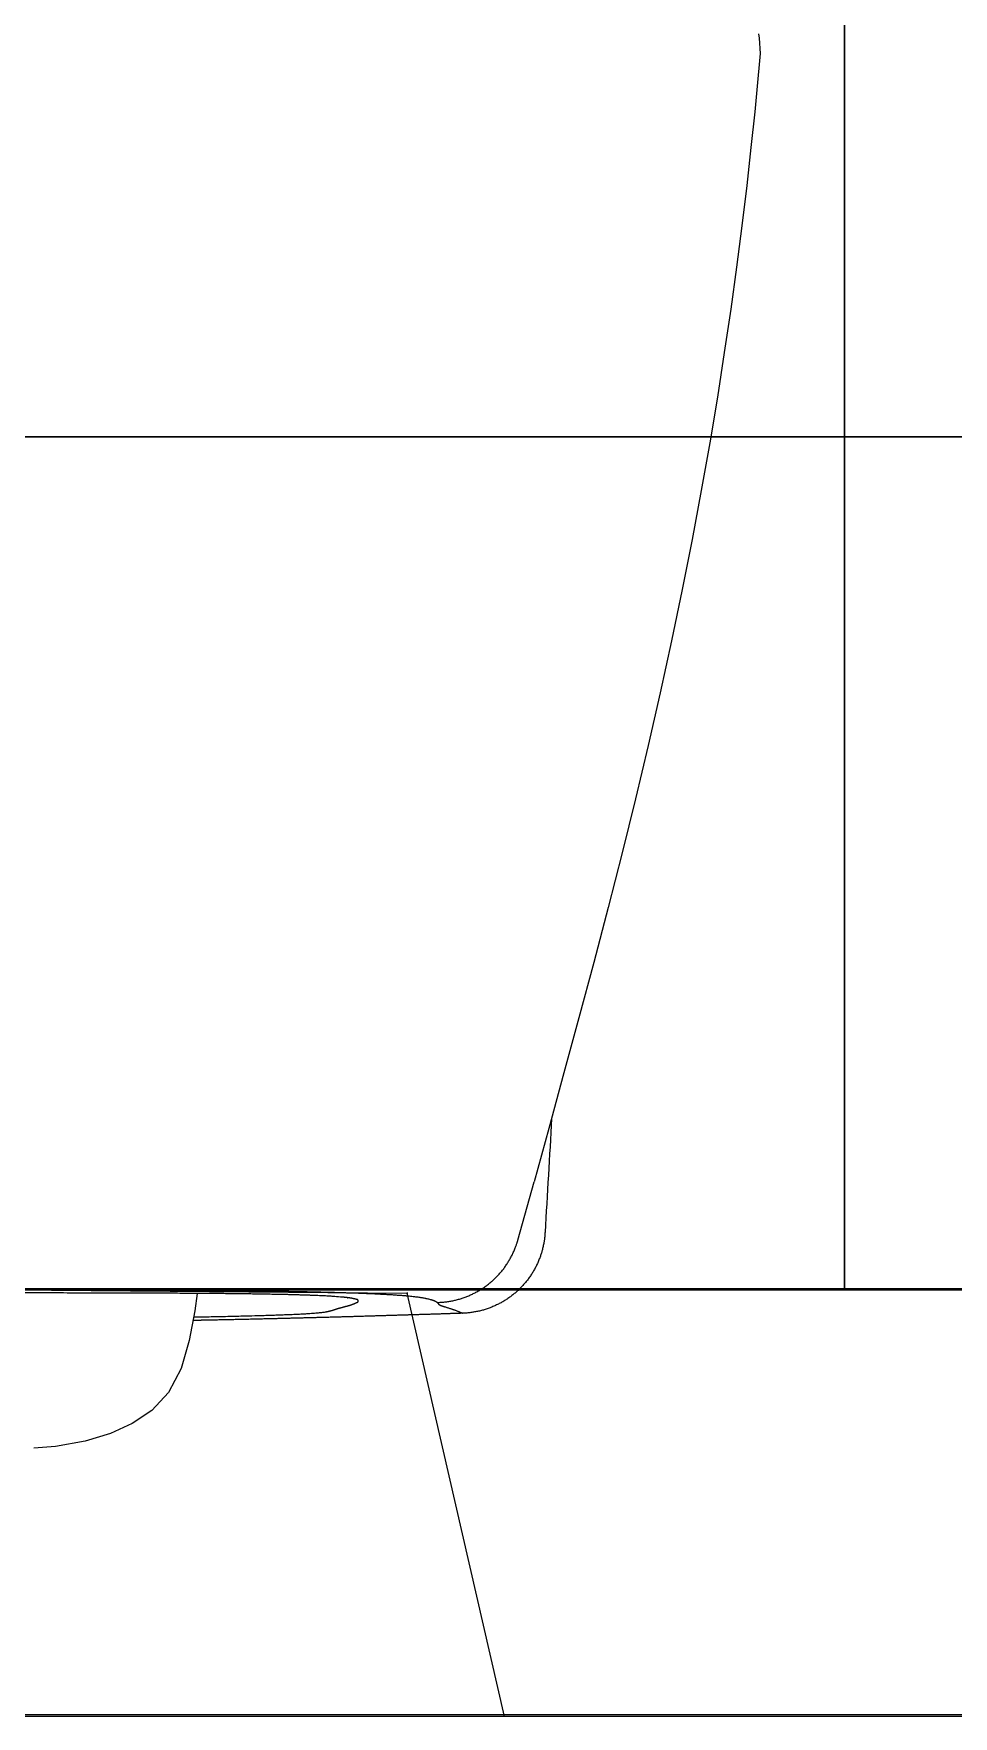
# Model space of a CAD drawing. Header units: millimetres. Extents: x -159872 to 386485, y -250577 to 158966.
# Drawn here: x -44053.9 to -43838.5, y -44985.1 to -44590.6 of the extents above; entities that cross this region are included whole.
import ezdxf

# ---------------------------------------------------------------- set-up
doc = ezdxf.new("R2010")
doc.units = ezdxf.units.MM
doc.layers.add('None', color=7, linetype='Continuous', lineweight=5)

# ---------------------------------------------------------------- blocks, each defined once
blk = doc.blocks.new('Group-152')
at = {"layer": 'None', "color": 7, "linetype": 'Continuous', "lineweight": 5, "transparency": 33554687, "flags": 128}
for points in [[(-104737.51, -8027.58), (-104537.51, -8027.58), (-104537.51, -8227.58), (-104737.51, -8227.58)], [(-104537.51, -8027.58), (-104337.51, -8027.58), (-104337.51, -8227.58), (-104537.51, -8227.58)], [(-104537.51, -8027.58), (-104337.51, -8027.58), (-104337.51, -8227.58), (-104537.51, -8227.58)], [(-104737.51, -8227.58), (-104537.51, -8227.58), (-104537.51, -8427.58), (-104737.51, -8427.58)], [(-104537.51, -8227.58), (-104337.51, -8227.58), (-104337.51, -8427.58), (-104537.51, -8427.58)], [(-104537.51, -8227.58), (-104337.51, -8227.58), (-104337.51, -8427.58), (-104537.51, -8427.58)]]:
    blk.add_lwpolyline(points, close=True, dxfattribs=at)
blk = doc.blocks.new('Group-154')
at = {"layer": 'None', "color": 7, "transparency": 33554687}
blk.add_blockref('Group-152', (0, 0), dxfattribs=at)
blk = doc.blocks.new('Group-156')
at = {"layer": 'None', "color": 7, "lineweight": 13, "transparency": 33554687}
for p, q in [((-104614.03, -8415.96), (-104610.23, -8402.3)), ((-104715.38, -8428.33), (-104717.78, -8428.33))]:
    blk.add_line(p, q, dxfattribs=at)
at = {"layer": 'None', "color": 7, "lineweight": 13, "transparency": 33554687, "flags": 128}
for points in [[(-104557.63, -8133.09), (-104557.48, -8134.15), (-104557.29, -8137.7), (-104557.39, -8139.47)], [(-104557.39, -8139.47), (-104557.87, -8144.56), (-104558.54, -8151.44), (-104559.41, -8159.78), (-104560.41, -8168.72), (-104561.54, -8178.12), (-104562.79, -8187.82), (-104564.15, -8197.71), (-104565.65, -8207.85), (-104567.28, -8218.28), (-104569.07, -8229.04), (-104571.04, -8240.16), (-104573.19, -8251.64), (-104575.52, -8263.42), (-104578.01, -8275.43), (-104580.67, -8287.61), (-104583.49, -8299.96), (-104586.47, -8312.46), (-104589.59, -8325.11), (-104592.86, -8337.92), (-104596.24, -8350.85), (-104599.72, -8363.85), (-104603.22, -8376.72), (-104606.8, -8389.8), (-104610.23, -8402.3)], [(-104689.14, -8428.43), (-104689.7, -8432.49), (-104691.02, -8439.49), (-104692.94, -8446.03), (-104695.85, -8451.63), (-104699.8, -8455.84), (-104704.37, -8458.93), (-104709.45, -8461.27), (-104715.36, -8463.05), (-104722.33, -8464.28), (-104727.46, -8464.74)]]:
    blk.add_lwpolyline(points, dxfattribs=at)
for points in [[(-104606.1, -8387.28), (-104606.11, -8387.38, -0.000779), (-104607.65, -8414.06), (-104607.67, -8414.28)], [(-104607.67, -8414.28, -0.000738), (-104607.67, -8414.34), (-104607.68, -8414.53, -0.010189), (-104607.72, -8414.96), (-104607.74, -8415.18, -0.011583), (-104607.85, -8416.04), (-104607.85, -8416.07, -0.011557), (-104608.01, -8416.98, -0.011568), (-104608.21, -8417.89), (-104608.23, -8417.94, -0.011625), (-104608.44, -8418.73, -0.008887), (-104608.69, -8419.51), (-104608.69, -8419.52, -0.011922), (-104608.97, -8420.3), (-104609, -8420.35, -0.011886), (-104609.36, -8421.23, -0.011875), (-104609.77, -8422.09), (-104609.77, -8422.09, -0.011887), (-104610.22, -8422.93), (-104610.22, -8422.93, -0.011902), (-104610.7, -8423.74), (-104610.7, -8423.74, -0.011737), (-104611.22, -8424.53, -0.0117), (-104611.78, -8425.28, -0.011692), (-104612.37, -8426.01, -0.011707), (-104612.99, -8426.71, -0.011765), (-104613.64, -8427.38, -0.011755), (-104614.33, -8428.02, -0.011702), (-104615.04, -8428.63, -0.01168), (-104615.78, -8429.2, -0.011683), (-104616.55, -8429.74, -0.011721), (-104617.34, -8430.24), (-104617.34, -8430.24, -0.011854), (-104618.16, -8430.71), (-104618.16, -8430.71, -0.011863), (-104619.01, -8431.14), (-104619.01, -8431.14, -0.011846), (-104619.88, -8431.52, -0.011852), (-104620.76, -8431.87), (-104620.76, -8431.87, -0.011886), (-104621.66, -8432.18), (-104621.66, -8432.18, -0.011819), (-104622.56, -8432.44), (-104622.56, -8432.44, -0.011607), (-104623.47, -8432.65, -0.01156), (-104624.38, -8432.82, -0.011552), (-104625.3, -8432.95), (-104625.36, -8432.96, -0.011586), (-104626.16, -8433.04), (-104626.22, -8433.04, -0.008736), (-104626.92, -8433.08, -0.000733), (-104626.97, -8433.08)], [(-104632.91, -8430.53, 0.00074), (-104632.85, -8430.53), (-104632.67, -8430.52, 0.010206), (-104632.23, -8430.51), (-104632.01, -8430.49, 0.011594), (-104631.15, -8430.42), (-104631.12, -8430.42, 0.01156), (-104630.2, -8430.29, 0.011565), (-104629.28, -8430.13, 0.011611), (-104628.37, -8429.92, 0.011685), (-104627.48, -8429.67, 0.01165), (-104626.6, -8429.38, 0.011615), (-104625.73, -8429.05, 0.011603), (-104624.88, -8428.68, 0.011612), (-104624.04, -8428.27, 0.011652), (-104623.23, -8427.82, 0.011645), (-104622.44, -8427.34, 0.011592), (-104621.67, -8426.81, 0.011571), (-104620.92, -8426.26, 0.011576), (-104620.21, -8425.67, 0.01161), (-104619.52, -8425.04, 0.011661), (-104618.86, -8424.39, 0.01163), (-104618.23, -8423.7, 0.011605), (-104617.63, -8422.99, 0.011603), (-104617.07, -8422.25, 0.011623), (-104616.55, -8421.48, 0.011674), (-104616.06, -8420.69, 0.011661), (-104615.6, -8419.88, 0.011588), (-104615.19, -8419.05, 0.01156), (-104614.81, -8418.2, 0.01157), (-104614.47, -8417.33), (-104614.43, -8417.22, 0.011623), (-104614.21, -8416.56), (-104614.18, -8416.45, 0.005844), (-104614.05, -8416.01, 0.000734), (-104614.03, -8415.95)], [(-104737.51, -8427.57), (-104736.35, -8427.57, -0.000315), (-104722.74, -8427.58), (-104721.18, -8427.58, -0.000354), (-104710.69, -8427.6), (-104709.42, -8427.6, -0.000384), (-104701.48, -8427.63), (-104701, -8427.63, -0.000325), (-104694.01, -8427.66, -0.000537), (-104687.03, -8427.71), (-104686.67, -8427.71, -0.000677), (-104679.53, -8427.78), (-104678.55, -8427.79, -0.000835), (-104673.37, -8427.85), (-104673.26, -8427.85, -0.000499), (-104668.31, -8427.92), (-104668.27, -8427.92, -0.001311), (-104663.42, -8428.01), (-104662.61, -8428.03, -0.000835), (-104659.39, -8428.1, -0.00103), (-104656.16, -8428.19), (-104656.14, -8428.19), (-104656.09, -8428.19)], [(-104717.78, -8428.33), (-104718.68, -8428.33, 0.000173), (-104725.86, -8428.32), (-104726.8, -8428.32, 0.000068), (-104732.11, -8428.32), (-104732.2, -8428.32, 0.00004), (-104737.34, -8428.32), (-104737.51, -8428.32)], [(-104702.12, -8428.36, 0.000145), (-104705.22, -8428.35), (-104705.8, -8428.35, 0.000211), (-104710.06, -8428.34), (-104710.7, -8428.34, 0.000143), (-104715.3, -8428.33), (-104715.38, -8428.33)], [(-104696.88, -8428.38), (-104696.92, -8428.38, 0.000297), (-104702.09, -8428.36), (-104702.12, -8428.36)], [(-104692.67, -8428.41), (-104692.69, -8428.41, 0.000296), (-104696.87, -8428.38), (-104696.88, -8428.38)], [(-104687.33, -8428.44), (-104687.53, -8428.44, 0.000292), (-104690.17, -8428.42), (-104690.33, -8428.42, 0.000198), (-104692.63, -8428.41), (-104692.67, -8428.41)], [(-104683.31, -8428.48), (-104683.53, -8428.48, 0.000297), (-104685.53, -8428.46), (-104685.75, -8428.46, 0.000171), (-104687.32, -8428.44), (-104687.33, -8428.44)], [(-104679.51, -8428.52), (-104679.74, -8428.52, 0.000359), (-104681.62, -8428.5), (-104681.83, -8428.49, 0.000202), (-104683.28, -8428.48), (-104683.31, -8428.48)], [(-104675.76, -8428.57, 0.000172), (-104676.6, -8428.56), (-104677.11, -8428.55, 0.000519), (-104678.97, -8428.53), (-104679.49, -8428.52), (-104679.51, -8428.52)], [(-104671.65, -8428.64), (-104671.66, -8428.64, 0.00048), (-104673.3, -8428.61), (-104673.51, -8428.61, 0.000423), (-104674.74, -8428.59), (-104674.96, -8428.58, 0.000173), (-104675.74, -8428.57), (-104675.76, -8428.57)], [(-104667.24, -8428.74, 0.000409), (-104668.19, -8428.71), (-104668.29, -8428.71, 0.00054), (-104669.44, -8428.69), (-104669.57, -8428.68, 0.000384), (-104670.61, -8428.66), (-104670.63, -8428.66, 0.000334), (-104671.63, -8428.64), (-104671.65, -8428.64)], [(-104654.88, -8429.33), (-104655.16, -8429.31, 0.004972), (-104656.92, -8429.17), (-104657.31, -8429.14, 0.002547), (-104658.28, -8429.08), (-104658.42, -8429.07, 0.001304), (-104659.12, -8429.03, 0.001177), (-104659.82, -8429, 0.001049), (-104660.52, -8428.96, 0.000921), (-104661.22, -8428.93, 0.000793), (-104661.92, -8428.91, 0.000686), (-104662.62, -8428.88), (-104662.79, -8428.87, 0.000912), (-104663.79, -8428.84), (-104663.79, -8428.84, 0.000309), (-104664.79, -8428.81, 0.000282), (-104665.79, -8428.78), (-104665.95, -8428.78, -0.000134), (-104667.2, -8428.74), (-104667.24, -8428.74)], [(-104656.09, -8428.19), (-104656.09, -8428.19, -0.000355), (-104655.1, -8428.22), (-104655.06, -8428.22, -0.000399), (-104654.15, -8428.25), (-104654.1, -8428.25, -0.000348), (-104653.29, -8428.27), (-104653.27, -8428.28)], [(-104653.27, -8428.28), (-104653.25, -8428.28, -0.000899), (-104651.38, -8428.34), (-104651.38, -8428.34, -0.001092), (-104649.52, -8428.41), (-104649.27, -8428.42, -0.001296), (-104647.9, -8428.48), (-104647.88, -8428.48, -0.000718), (-104646.54, -8428.55), (-104646.53, -8428.55, -0.00172), (-104645.2, -8428.62), (-104644.97, -8428.63, -0.001019), (-104644.11, -8428.68, -0.001159), (-104643.25, -8428.73), (-104643.19, -8428.74, -0.001639), (-104642.27, -8428.8, -0.001523), (-104641.36, -8428.87), (-104641.29, -8428.87, -0.002837), (-104640.34, -8428.95), (-104640.21, -8428.96, -0.002076), (-104639.53, -8429.03), (-104639.51, -8429.03, -0.002483), (-104638.87, -8429.09), (-104638.83, -8429.1, -0.002516), (-104638.27, -8429.16), (-104638.25, -8429.16, -0.002638), (-104637.74, -8429.23), (-104637.72, -8429.23, -0.003101), (-104637.26, -8429.29), (-104637.22, -8429.3, -0.002874), (-104636.83, -8429.35), (-104636.82, -8429.36, -0.002946), (-104636.46, -8429.41, -0.003293), (-104636.11, -8429.47), (-104636.06, -8429.48, -0.006168), (-104635.61, -8429.57), (-104635.55, -8429.58, -0.006687), (-104635.13, -8429.67), (-104635.09, -8429.68, -0.006653), (-104634.75, -8429.76), (-104634.7, -8429.78, -0.006258), (-104634.45, -8429.85), (-104634.4, -8429.86, -0.0053), (-104634.24, -8429.91, -0.003423), (-104634.08, -8429.96), (-104634.07, -8429.96, -0.007528), (-104633.91, -8430.02), (-104633.88, -8430.03, -0.00828), (-104633.71, -8430.09, -0.008063), (-104633.54, -8430.16), (-104633.53, -8430.16, -0.015633), (-104633.35, -8430.25), (-104633.31, -8430.27, -0.016046), (-104633.17, -8430.35), (-104633.14, -8430.37, -0.008508), (-104633.07, -8430.41), (-104633.07, -8430.41, -0.010757), (-104633.01, -8430.45), (-104633.01, -8430.45, -0.018139), (-104632.96, -8430.49), (-104632.95, -8430.49, -0.020111), (-104632.91, -8430.53), (-104632.91, -8430.53)], [(-104658.91, -8432.79), (-104658.98, -8432.8, -0.00691), (-104659.38, -8432.86, -0.003271), (-104659.78, -8432.92), (-104659.82, -8432.92, -0.005567), (-104660.29, -8432.98), (-104660.37, -8432.99, -0.002618), (-104660.77, -8433.03, -0.002345), (-104661.17, -8433.07), (-104661.32, -8433.08, -0.00396), (-104662, -8433.14), (-104662.03, -8433.14, -0.001579), (-104662.77, -8433.19), (-104662.85, -8433.2, -0.002781), (-104663.75, -8433.26), (-104663.8, -8433.26, -0.00109), (-104664.81, -8433.31), (-104664.88, -8433.32, -0.001808), (-104666.04, -8433.37), (-104666.48, -8433.39, -0.001598), (-104668.16, -8433.47), (-104668.33, -8433.47, -0.000706), (-104669.68, -8433.52, -0.000705), (-104671.03, -8433.57), (-104671.08, -8433.57, -0.000562), (-104672.54, -8433.62), (-104672.64, -8433.62, -0.000605), (-104674.29, -8433.67), (-104674.9, -8433.69, -0.000909), (-104677.77, -8433.77), (-104678.39, -8433.78, -0.000728), (-104682.5, -8433.88), (-104683.15, -8433.89, -0.000617), (-104686.83, -8433.97), (-104687.37, -8433.98, -0.000289), (-104689.97, -8434.03), (-104689.99, -8434.03)], [(-104658.35, -8432.68, -0.001806), (-104658.45, -8432.7), (-104658.45, -8432.7, -0.002134), (-104658.56, -8432.72), (-104658.57, -8432.72, -0.002039), (-104658.68, -8432.74), (-104658.68, -8432.74, -0.001943), (-104658.8, -8432.76), (-104658.8, -8432.76, -0.001791), (-104658.91, -8432.79), (-104658.91, -8432.79)], [(-104631.02, -8431.59), (-104631, -8431.6, -0.000248), (-104630.63, -8431.72), (-104630.62, -8431.72, -0.000571), (-104630.28, -8431.83, -0.000899), (-104629.94, -8431.94), (-104629.92, -8431.95, -0.001237), (-104629.61, -8432.05), (-104629.56, -8432.07, -0.001318), (-104629.34, -8432.14), (-104629.34, -8432.14, -0.000757), (-104629.13, -8432.21, -0.001919), (-104628.92, -8432.28), (-104628.88, -8432.3, -0.002423), (-104628.6, -8432.39, -0.002919), (-104628.32, -8432.5), (-104628.29, -8432.51, -0.003422), (-104628.08, -8432.59), (-104628.04, -8432.61, -0.002079), (-104627.91, -8432.66), (-104627.9, -8432.66, -0.001791), (-104627.79, -8432.7, -0.002053), (-104627.69, -8432.75, -0.00232), (-104627.58, -8432.79, -0.002587), (-104627.48, -8432.84, -0.002855), (-104627.38, -8432.88, -0.003124), (-104627.27, -8432.93, -0.003348), (-104627.17, -8432.98), (-104627.15, -8432.99, -0.007093), (-104627, -8433.06), (-104626.98, -8433.07), (-104626.97, -8433.08)]]:
    blk.add_lwpolyline(points, format="xyb", dxfattribs=at)
at = {"layer": 'None', "color": 7, "linetype": 'Continuous', "lineweight": 5, "transparency": 33554687, "flags": 128}
blk.add_lwpolyline([(-104640.03, -8428.39), (-104639.77, -8428.4), (-104640.03, -8428.4), (-104617.26, -8527.58), (-104847.71, -8527.58), (-104824.94, -8428.4), (-104825.2, -8428.4), (-104824.94, -8428.39), (-104824.94, -8428.4), (-104732.49, -8427.58), (-104640.03, -8428.4)], close=True, dxfattribs=at)
at = {"layer": 'None', "color": 7, "lineweight": 13, "transparency": 33554687}
for points, weights, knots in [([(-104654.28, -8431.47), (-104654.26, -8431.46), (-104654.23, -8431.46), (-104654.09, -8431.41), (-104653.96, -8431.37), (-104653.93, -8431.36), (-104653.91, -8431.35), (-104653.82, -8431.32), (-104653.73, -8431.29), (-104653.63, -8431.26), (-104653.54, -8431.23), (-104653.52, -8431.22), (-104653.5, -8431.22), (-104653.41, -8431.19), (-104653.32, -8431.16), (-104653.29, -8431.15), (-104653.27, -8431.14), (-104653.23, -8431.13), (-104653.18, -8431.11), (-104653.14, -8431.1), (-104653.09, -8431.08), (-104653.05, -8431.07), (-104653, -8431.05), (-104653, -8431.05), (-104653, -8431.05), (-104652.96, -8431.04), (-104652.91, -8431.02), (-104652.91, -8431.02), (-104652.91, -8431.02), (-104652.87, -8431.01), (-104652.82, -8430.99), (-104652.82, -8430.99), (-104652.82, -8430.99), (-104652.78, -8430.98), (-104652.73, -8430.96), (-104652.73, -8430.96), (-104652.73, -8430.96), (-104652.69, -8430.94), (-104652.64, -8430.93), (-104652.6, -8430.91), (-104652.56, -8430.89), (-104652.55, -8430.89), (-104652.55, -8430.89), (-104652.5, -8430.87), (-104652.46, -8430.85), (-104652.45, -8430.85), (-104652.45, -8430.85), (-104652.41, -8430.83), (-104652.38, -8430.82), (-104652.34, -8430.81), (-104652.31, -8430.79), (-104652.28, -8430.78), (-104652.24, -8430.76), (-104652.24, -8430.76), (-104652.24, -8430.76), (-104652.21, -8430.75), (-104652.18, -8430.73), (-104652.18, -8430.73), (-104652.18, -8430.73), (-104652.14, -8430.72), (-104652.11, -8430.7), (-104652.08, -8430.69), (-104652.04, -8430.67), (-104652.01, -8430.66), (-104651.97, -8430.64), (-104651.94, -8430.62), (-104651.9, -8430.61), (-104651.89, -8430.6), (-104651.88, -8430.6), (-104651.84, -8430.58), (-104651.8, -8430.57), (-104651.77, -8430.55), (-104651.75, -8430.54), (-104651.73, -8430.53), (-104651.71, -8430.53), (-104651.71, -8430.53), (-104651.71, -8430.52), (-104651.7, -8430.52), (-104651.69, -8430.51), (-104651.68, -8430.51), (-104651.66, -8430.5), (-104651.65, -8430.5), (-104651.64, -8430.49), (-104651.64, -8430.49), (-104651.64, -8430.49), (-104651.63, -8430.49), (-104651.62, -8430.48), (-104651.62, -8430.48), (-104651.62, -8430.48), (-104651.61, -8430.48), (-104651.6, -8430.47), (-104651.6, -8430.47), (-104651.6, -8430.47), (-104651.59, -8430.46), (-104651.58, -8430.46), (-104651.58, -8430.46), (-104651.58, -8430.46), (-104651.57, -8430.45), (-104651.56, -8430.44), (-104651.56, -8430.44), (-104651.56, -8430.44), (-104651.55, -8430.44), (-104651.54, -8430.43), (-104651.54, -8430.43), (-104651.54, -8430.43), (-104651.53, -8430.42), (-104651.53, -8430.42), (-104651.53, -8430.42), (-104651.53, -8430.42), (-104651.52, -8430.41), (-104651.51, -8430.4), (-104651.51, -8430.4), (-104651.51, -8430.4), (-104651.5, -8430.39), (-104651.49, -8430.39), (-104651.49, -8430.38), (-104651.48, -8430.37), (-104651.47, -8430.36), (-104651.47, -8430.35), (-104651.46, -8430.34), (-104651.46, -8430.33), (-104651.45, -8430.32), (-104651.45, -8430.31), (-104651.44, -8430.31), (-104651.44, -8430.31), (-104651.44, -8430.3), (-104651.43, -8430.29), (-104651.43, -8430.28), (-104651.43, -8430.28), (-104651.43, -8430.27), (-104651.43, -8430.26), (-104651.42, -8430.25), (-104651.42, -8430.23), (-104651.42, -8430.23), (-104651.42, -8430.23), (-104651.42, -8430.22), (-104651.42, -8430.21), (-104651.42, -8430.21), (-104651.42, -8430.21), (-104651.42, -8430.19), (-104651.42, -8430.18), (-104651.42, -8430.17), (-104651.42, -8430.16), (-104651.42, -8430.14), (-104651.42, -8430.13), (-104651.42, -8430.13), (-104651.42, -8430.13), (-104651.43, -8430.12), (-104651.43, -8430.1), (-104651.43, -8430.1), (-104651.43, -8430.1), (-104651.43, -8430.09), (-104651.44, -8430.08), (-104651.44, -8430.07), (-104651.45, -8430.06), (-104651.45, -8430.06), (-104651.45, -8430.06), (-104651.45, -8430.04), (-104651.46, -8430.03), (-104651.46, -8430.03), (-104651.46, -8430.03), (-104651.47, -8430.02), (-104651.47, -8430.01), (-104651.48, -8430), (-104651.49, -8429.99), (-104651.5, -8429.98), (-104651.5, -8429.97), (-104651.51, -8429.96), (-104651.52, -8429.96), (-104651.52, -8429.96), (-104651.52, -8429.96), (-104651.53, -8429.95), (-104651.54, -8429.94), (-104651.54, -8429.94), (-104651.54, -8429.94), (-104651.55, -8429.93), (-104651.56, -8429.93), (-104651.56, -8429.93), (-104651.56, -8429.93), (-104651.58, -8429.92), (-104651.59, -8429.91), (-104651.59, -8429.91), (-104651.59, -8429.91), (-104651.6, -8429.91), (-104651.61, -8429.9), (-104651.61, -8429.9), (-104651.61, -8429.9), (-104651.62, -8429.9), (-104651.63, -8429.89), (-104651.63, -8429.89), (-104651.63, -8429.89), (-104651.65, -8429.88), (-104651.66, -8429.88), (-104651.66, -8429.88), (-104651.66, -8429.88), (-104651.67, -8429.87), (-104651.69, -8429.87), (-104651.69, -8429.87), (-104651.69, -8429.87), (-104651.7, -8429.87), (-104651.71, -8429.86), (-104651.71, -8429.86), (-104651.71, -8429.86), (-104651.73, -8429.86), (-104651.74, -8429.85), (-104651.74, -8429.85), (-104651.74, -8429.85), (-104651.75, -8429.85), (-104651.77, -8429.85), (-104651.77, -8429.85), (-104651.77, -8429.85), (-104651.78, -8429.84), (-104651.8, -8429.84), (-104651.81, -8429.83), (-104651.82, -8429.83), (-104651.84, -8429.83), (-104651.85, -8429.82), (-104651.85, -8429.82), (-104651.86, -8429.82), (-104651.88, -8429.82), (-104651.9, -8429.81), (-104651.91, -8429.81), (-104651.92, -8429.81), (-104651.96, -8429.8), (-104652, -8429.79), (-104652.01, -8429.79), (-104652.01, -8429.79), (-104652.07, -8429.77), (-104652.13, -8429.76), (-104652.13, -8429.76), (-104652.13, -8429.76), (-104652.18, -8429.75), (-104652.24, -8429.73), (-104652.29, -8429.72), (-104652.34, -8429.71), (-104652.4, -8429.7), (-104652.45, -8429.68), (-104652.45, -8429.68), (-104652.45, -8429.68), (-104652.5, -8429.67), (-104652.55, -8429.66), (-104652.55, -8429.66), (-104652.55, -8429.66), (-104652.61, -8429.65), (-104652.66, -8429.64), (-104652.66, -8429.64), (-104652.66, -8429.64), (-104652.71, -8429.63), (-104652.76, -8429.61), (-104652.81, -8429.6), (-104652.86, -8429.59), (-104652.87, -8429.59), (-104652.88, -8429.59), (-104652.95, -8429.57), (-104653.02, -8429.56), (-104653.09, -8429.55), (-104653.16, -8429.54), (-104653.16, -8429.54), (-104653.16, -8429.54), (-104653.23, -8429.52), (-104653.3, -8429.51), (-104653.31, -8429.51), (-104653.33, -8429.51), (-104653.42, -8429.49), (-104653.52, -8429.48), (-104653.52, -8429.48), (-104653.52, -8429.48), (-104653.61, -8429.47), (-104653.71, -8429.45), (-104653.71, -8429.45), (-104653.71, -8429.45), (-104653.81, -8429.44), (-104653.91, -8429.43), (-104653.91, -8429.43), (-104653.91, -8429.43), (-104654, -8429.42), (-104654.1, -8429.41), (-104654.1, -8429.41), (-104654.1, -8429.41), (-104654.2, -8429.4), (-104654.3, -8429.39), (-104654.3, -8429.39), (-104654.3, -8429.39), (-104654.4, -8429.38), (-104654.5, -8429.37), (-104654.5, -8429.37), (-104654.5, -8429.37), (-104654.59, -8429.36), (-104654.69, -8429.35), (-104654.69, -8429.35), (-104654.69, -8429.35), (-104654.78, -8429.34), (-104654.86, -8429.33), (-104654.87, -8429.33), (-104654.88, -8429.33)], [1, 1, 1, 0.999997394669, 1, 1, 1, 0.999999726933, 1, 0.999999908329, 1, 1, 1, 0.999999904024, 1, 1, 1, 0.999999447029, 1, 0.999998552529, 1, 0.999997131766, 1, 1, 1, 0.999995189332, 1, 1, 1, 0.999992686104, 1, 1, 1, 0.999989564174, 1, 1, 1, 0.999985750159, 1, 0.999981278968, 1, 1, 1, 0.999958500513, 1, 1, 1, 0.999987298075, 1, 0.999991808874, 1, 0.999995340206, 1, 1, 1, 0.999997921712, 1, 1, 1, 0.999999456032, 1, 1, 1, 0.999999594234, 1, 0.99999826965, 1, 1, 1, 0.999989856986, 1, 1, 1, 0.999964656421, 1, 1, 1, 0.999975360337, 1, 0.99996197802, 1, 0.999942604433, 1, 1, 1, 0.999917730757, 1, 1, 1, 0.999886268901, 1, 1, 1, 0.99984694311, 1, 1, 1, 0.999798373857, 1, 1, 1, 0.999738576935, 1, 1, 1, 0.999668642456, 1, 1, 1, 0.999585529229, 1, 1, 1, 0.999491200349, 1, 0.999388977862, 1, 0.999284185654, 1, 0.999185049877, 1, 0.999093966439, 1, 1, 1, 0.997897615468, 1, 1, 1, 0.999037458954, 1, 0.999170912103, 1, 1, 1, 0.999258513797, 1, 1, 1, 0.999309394085, 1, 0.999327345853, 1, 0.999314992531, 1, 1, 1, 0.999270332933, 1, 1, 1, 0.999188753845, 1, 0.999053282225, 1, 1, 1, 0.998369762488, 1, 1, 1, 0.99886524683, 1, 0.99896095103, 1, 0.999084847482, 1, 0.999221268062, 1, 1, 1, 0.999356321638, 1, 1, 1, 0.999480599043, 1, 1, 1, 0.999589192539, 1, 1, 1, 0.9996806504, 1, 1, 1, 0.999755692621, 1, 1, 1, 0.99981614041, 1, 1, 1, 0.999864190537, 1, 1, 1, 0.999901995889, 1, 1, 1, 0.999931460395, 1, 1, 1, 0.999954166608, 1, 1, 1, 0.999971361617, 1, 0.999984005419, 1, 0.999991157614, 1, 1, 1, 0.999998433446, 1, 1, 1, 0.999998257559, 1, 1, 1, 0.999999266238, 1, 1, 1, 0.999999894344, 1, 1, 1, 0.999999273105, 1, 1, 1, 0.999997804073, 1, 1, 1, 0.999995528925, 1, 1, 1, 0.999992558127, 1, 0.999989069224, 1, 1, 1, 0.999954493685, 1, 0.999988610175, 1, 1, 1, 0.999963582231, 1, 1, 1, 0.999972408694, 1, 1, 1, 0.999979408458, 1, 1, 1, 0.999985047879, 1, 1, 1, 0.999989561351, 1, 1, 1, 0.999993130099, 1, 1, 1, 0.999995872615, 1, 1, 1, 0.999997916037, 1, 1, 1, 0.999999394773, 1, 1, 1], [0, 0, 0, 0.004353, 0.004353, 0.028419, 0.028419, 0.03225, 0.03225, 0.048653, 0.048653, 0.065056, 0.065056, 0.068929, 0.068929, 0.084651, 0.084651, 0.088515, 0.088515, 0.09651, 0.09651, 0.104505, 0.104505, 0.112486, 0.112486, 0.112497, 0.112497, 0.120457, 0.120457, 0.120472, 0.120472, 0.128402, 0.128402, 0.128421, 0.128421, 0.136313, 0.136313, 0.136337, 0.136337, 0.144182, 0.144182, 0.152027, 0.152027, 0.152979, 0.152979, 0.161005, 0.161005, 0.161971, 0.161971, 0.168064, 0.168064, 0.174157, 0.174157, 0.180252, 0.180252, 0.180264, 0.180264, 0.186381, 0.186381, 0.186404, 0.186404, 0.192566, 0.192566, 0.198817, 0.198817, 0.205241, 0.205241, 0.211665, 0.211665, 0.214021, 0.214021, 0.220731, 0.220731, 0.22744, 0.22744, 0.23415, 0.23415, 0.235278, 0.235278, 0.239733, 0.239733, 0.244162, 0.244162, 0.248554, 0.248554, 0.248576, 0.248576, 0.252925, 0.252925, 0.252951, 0.252951, 0.257249, 0.257249, 0.257277, 0.257277, 0.261519, 0.261519, 0.261548, 0.261548, 0.265732, 0.265732, 0.265762, 0.265762, 0.269886, 0.269886, 0.269914, 0.269914, 0.273981, 0.273981, 0.274006, 0.274006, 0.278022, 0.278022, 0.278043, 0.278043, 0.282016, 0.282016, 0.285961, 0.285961, 0.289894, 0.289894, 0.293828, 0.293828, 0.297773, 0.297773, 0.298297, 0.298297, 0.303283, 0.303283, 0.303779, 0.303779, 0.308361, 0.308361, 0.312943, 0.312943, 0.312978, 0.312978, 0.31763, 0.31763, 0.317654, 0.317654, 0.322354, 0.322354, 0.327074, 0.327074, 0.331763, 0.331763, 0.331791, 0.331791, 0.336423, 0.336423, 0.336463, 0.336463, 0.341016, 0.341016, 0.345568, 0.345568, 0.345767, 0.345767, 0.350711, 0.350711, 0.350943, 0.350943, 0.355424, 0.355424, 0.359886, 0.359886, 0.364349, 0.364349, 0.368825, 0.368825, 0.368845, 0.368845, 0.373362, 0.373362, 0.373392, 0.373392, 0.377969, 0.377969, 0.378006, 0.378006, 0.382658, 0.382658, 0.382699, 0.382699, 0.387433, 0.387433, 0.387476, 0.387476, 0.392296, 0.392296, 0.392339, 0.392339, 0.397244, 0.397244, 0.397285, 0.397285, 0.402272, 0.402272, 0.40231, 0.40231, 0.407372, 0.407372, 0.407404, 0.407404, 0.412532, 0.412532, 0.412559, 0.412559, 0.417741, 0.417741, 0.417762, 0.417762, 0.422986, 0.422986, 0.428238, 0.428238, 0.433503, 0.433503, 0.434483, 0.434483, 0.44171, 0.44171, 0.445638, 0.445638, 0.460721, 0.460721, 0.463807, 0.463807, 0.484607, 0.484607, 0.484859, 0.484859, 0.505156, 0.505156, 0.525621, 0.525621, 0.545583, 0.545583, 0.545707, 0.545707, 0.565422, 0.565422, 0.565501, 0.565501, 0.585059, 0.585059, 0.585093, 0.585093, 0.604585, 0.604585, 0.624077, 0.624077, 0.628078, 0.628078, 0.653726, 0.653726, 0.679375, 0.679375, 0.679857, 0.679857, 0.706468, 0.706468, 0.711047, 0.711047, 0.746817, 0.746817, 0.74698, 0.74698, 0.783076, 0.783076, 0.783202, 0.783202, 0.819551, 0.819551, 0.819638, 0.819638, 0.85616, 0.85616, 0.856207, 0.856207, 0.89283, 0.89283, 0.892865, 0.892865, 0.929424, 0.929424, 0.930632, 0.930632, 0.964775, 0.964775, 0.965956, 0.965956, 0.997737, 0.997737, 1, 1, 1]), ([(-104626.97, -8433.08), (-104629.14, -8433.15), (-104631.3, -8433.22), (-104635.12, -8433.35), (-104638.94, -8433.46), (-104640.59, -8433.51), (-104642.25, -8433.56), (-104646.32, -8433.69), (-104650.4, -8433.81), (-104654.47, -8433.93), (-104658.54, -8434.04), (-104662.62, -8434.15), (-104666.69, -8434.25), (-104670.77, -8434.36), (-104674.84, -8434.45), (-104675.61, -8434.47), (-104676.37, -8434.49), (-104681.97, -8434.62), (-104687.57, -8434.72), (-104688.34, -8434.74), (-104689.1, -8434.75), (-104689.61, -8434.76), (-104690.12, -8434.77)], [1, 1, 1, 0.999999423451, 1, 1, 1, 0.999999711189, 1, 0.999999634655, 1, 0.999999540016, 1, 0.999999451026, 1, 1, 1, 0.999997760709, 1, 1, 1, 0.999999985378, 1], [0, 0, 0, 0.068548, 0.068548, 0.189516, 0.189516, 0.241935, 0.241935, 0.370968, 0.370968, 0.500001, 0.500001, 0.629034, 0.629034, 0.758066, 0.758066, 0.782259, 0.782259, 0.959678, 0.959678, 0.983871, 0.983871, 1, 1, 1]), ([(-104654.28, -8431.47), (-104654.29, -8431.47), (-104654.32, -8431.49), (-104654.35, -8431.5), (-104654.38, -8431.51), (-104654.4, -8431.52), (-104654.41, -8431.52), (-104654.46, -8431.54), (-104654.52, -8431.56), (-104654.58, -8431.58), (-104654.64, -8431.6), (-104654.69, -8431.62), (-104654.75, -8431.63), (-104654.81, -8431.65), (-104654.87, -8431.67), (-104654.93, -8431.69), (-104654.99, -8431.7), (-104655.04, -8431.72), (-104655.1, -8431.73), (-104655.16, -8431.75), (-104655.22, -8431.77), (-104655.28, -8431.78), (-104655.34, -8431.8), (-104655.4, -8431.81), (-104655.45, -8431.83), (-104655.51, -8431.84), (-104655.57, -8431.86), (-104655.63, -8431.87), (-104655.69, -8431.89), (-104655.75, -8431.91), (-104655.81, -8431.92), (-104655.86, -8431.94), (-104655.92, -8431.95), (-104655.98, -8431.97), (-104656.04, -8431.98), (-104656.1, -8432), (-104656.16, -8432.02), (-104656.22, -8432.03), (-104656.27, -8432.05), (-104656.33, -8432.07), (-104656.39, -8432.09), (-104656.39, -8432.09), (-104656.39, -8432.09), (-104656.45, -8432.11), (-104656.5, -8432.12), (-104656.51, -8432.13), (-104656.52, -8432.13), (-104656.55, -8432.14), (-104656.59, -8432.15), (-104656.59, -8432.15), (-104656.59, -8432.15), (-104656.62, -8432.17), (-104656.65, -8432.18), (-104656.69, -8432.19), (-104656.72, -8432.2), (-104656.77, -8432.22), (-104656.83, -8432.24), (-104656.86, -8432.25), (-104656.9, -8432.26), (-104656.93, -8432.28), (-104656.96, -8432.29), (-104656.96, -8432.29), (-104656.97, -8432.29), (-104657, -8432.3), (-104657.04, -8432.32), (-104657.06, -8432.32), (-104657.08, -8432.33), (-104657.15, -8432.35), (-104657.21, -8432.37), (-104657.28, -8432.39), (-104657.35, -8432.41), (-104657.36, -8432.42), (-104657.37, -8432.42), (-104657.46, -8432.45), (-104657.54, -8432.47), (-104657.57, -8432.48), (-104657.59, -8432.48), (-104657.68, -8432.51), (-104657.77, -8432.54), (-104657.87, -8432.56), (-104657.96, -8432.58), (-104657.96, -8432.58), (-104657.96, -8432.58), (-104658.06, -8432.61), (-104658.15, -8432.63), (-104658.16, -8432.63), (-104658.16, -8432.63), (-104658.25, -8432.65), (-104658.35, -8432.67), (-104658.35, -8432.68), (-104658.35, -8432.68)], [1, 1, 1, 0.999950021033, 1, 1, 1, 0.999959514352, 1, 0.999967814662, 1, 0.999975226398, 1, 0.999981689471, 1, 0.99998717349, 1, 0.999991677556, 1, 0.999995204915, 1, 0.999997761693, 1, 0.999999261331, 1, 1, 1, 0.999999725485, 1, 0.999998382261, 1, 0.999996139578, 1, 0.999992930338, 1, 0.999988748777, 1, 0.99998359107, 1, 0.999977457196, 1, 1, 1, 0.999969553489, 1, 1, 1, 0.999977696988, 1, 1, 1, 0.99999731441, 1, 0.999996197009, 1, 1, 1, 0.999997361433, 1, 0.999997637683, 1, 1, 1, 0.999977906787, 1, 1, 1, 0.999959055062, 1, 0.999992793157, 1, 1, 1, 0.99995006264, 1, 1, 1, 0.999968869819, 1, 0.999965828033, 1, 1, 1, 0.999962697608, 1, 1, 1, 0.999971966662, 1, 1, 1], [0, 0, 0, 0.015936, 0.015936, 0.031871, 0.031871, 0.038068, 0.038068, 0.066392, 0.066392, 0.094714, 0.094714, 0.12304, 0.12304, 0.151377, 0.151377, 0.179725, 0.179725, 0.208086, 0.208086, 0.23646, 0.23646, 0.264843, 0.264843, 0.293231, 0.293231, 0.321628, 0.321628, 0.350021, 0.350021, 0.378411, 0.378411, 0.406794, 0.406794, 0.435168, 0.435168, 0.463532, 0.463532, 0.491885, 0.491885, 0.520229, 0.520229, 0.521431, 0.521431, 0.547368, 0.547368, 0.551735, 0.551735, 0.568938, 0.568938, 0.569386, 0.569386, 0.585694, 0.585694, 0.602003, 0.602003, 0.629188, 0.629188, 0.645499, 0.645499, 0.66181, 0.66181, 0.663159, 0.663159, 0.682167, 0.682167, 0.69166, 0.69166, 0.724217, 0.724217, 0.756774, 0.756774, 0.761968, 0.761968, 0.80491, 0.80491, 0.81581, 0.81581, 0.860462, 0.860462, 0.905113, 0.905113, 0.905992, 0.905992, 0.952399, 0.952399, 0.953566, 0.953566, 0.999238, 0.999238, 1, 1, 1]), ([(-104632.91, -8430.53), (-104632.9, -8430.54), (-104632.89, -8430.55), (-104632.89, -8430.55), (-104632.89, -8430.55), (-104632.88, -8430.57), (-104632.87, -8430.58), (-104632.86, -8430.58), (-104632.86, -8430.58), (-104632.85, -8430.6), (-104632.84, -8430.61), (-104632.82, -8430.63), (-104632.81, -8430.64), (-104632.8, -8430.66), (-104632.78, -8430.68), (-104632.78, -8430.68), (-104632.78, -8430.68), (-104632.77, -8430.69), (-104632.76, -8430.71), (-104632.75, -8430.72), (-104632.74, -8430.73), (-104632.74, -8430.74), (-104632.72, -8430.76), (-104632.71, -8430.77), (-104632.71, -8430.78), (-104632.7, -8430.78), (-104632.69, -8430.79), (-104632.69, -8430.8), (-104632.68, -8430.81), (-104632.67, -8430.82), (-104632.67, -8430.82), (-104632.67, -8430.83), (-104632.66, -8430.84), (-104632.65, -8430.85), (-104632.64, -8430.86), (-104632.64, -8430.86), (-104632.63, -8430.87), (-104632.62, -8430.88), (-104632.61, -8430.89), (-104632.61, -8430.9), (-104632.6, -8430.91), (-104632.59, -8430.92), (-104632.58, -8430.93), (-104632.57, -8430.94), (-104632.57, -8430.94), (-104632.57, -8430.94), (-104632.56, -8430.95), (-104632.55, -8430.96), (-104632.55, -8430.96), (-104632.55, -8430.96), (-104632.53, -8430.97), (-104632.52, -8430.98), (-104632.52, -8430.98), (-104632.52, -8430.98), (-104632.51, -8430.99), (-104632.49, -8431), (-104632.48, -8431.01), (-104632.47, -8431.02), (-104632.45, -8431.03), (-104632.44, -8431.04), (-104632.44, -8431.04), (-104632.44, -8431.04), (-104632.42, -8431.05), (-104632.41, -8431.06), (-104632.4, -8431.07), (-104632.38, -8431.08), (-104632.38, -8431.08), (-104632.38, -8431.08), (-104632.36, -8431.09), (-104632.35, -8431.1), (-104632.35, -8431.1), (-104632.34, -8431.1), (-104632.32, -8431.11), (-104632.3, -8431.13), (-104632.28, -8431.14), (-104632.26, -8431.15), (-104632.24, -8431.16), (-104632.22, -8431.17), (-104632.2, -8431.18), (-104632.18, -8431.19), (-104632.16, -8431.2), (-104632.14, -8431.21), (-104632.14, -8431.21), (-104632.13, -8431.21), (-104632.11, -8431.22), (-104632.09, -8431.23), (-104632.09, -8431.23), (-104632.08, -8431.23), (-104632.06, -8431.24), (-104632.03, -8431.25), (-104632, -8431.26), (-104631.97, -8431.27), (-104631.95, -8431.28), (-104631.92, -8431.29), (-104631.89, -8431.3), (-104631.86, -8431.31), (-104631.84, -8431.32), (-104631.81, -8431.33), (-104631.8, -8431.34), (-104631.8, -8431.34), (-104631.76, -8431.35), (-104631.72, -8431.36), (-104631.72, -8431.37), (-104631.71, -8431.37), (-104631.68, -8431.38), (-104631.65, -8431.39), (-104631.62, -8431.4), (-104631.58, -8431.41), (-104631.58, -8431.41), (-104631.57, -8431.42), (-104631.52, -8431.43), (-104631.47, -8431.45), (-104631.43, -8431.46), (-104631.38, -8431.48), (-104631.33, -8431.49), (-104631.28, -8431.51), (-104631.27, -8431.51), (-104631.27, -8431.51), (-104631.2, -8431.54), (-104631.14, -8431.56), (-104631.08, -8431.57), (-104631.02, -8431.59)], [1, 0.999901972817, 1, 1, 1, 0.999843190193, 1, 1, 1, 0.999892699187, 1, 0.99993239619, 1, 0.999962576461, 1, 1, 1, 0.999984266075, 1, 0.999997644378, 1, 1, 1, 1, 0.999996518601, 1, 0.999991924221, 1, 0.999986634089, 1, 1, 1, 0.999863544391, 1, 1, 1, 0.999948285293, 1, 0.999938483643, 1, 0.999926481685, 1, 0.999912943925, 1, 1, 1, 0.999876694633, 1, 1, 1, 0.999840492946, 1, 1, 1, 0.999858649478, 1, 0.999874821332, 1, 0.999889627694, 1, 1, 1, 0.999903228164, 1, 0.999929358767, 1, 1, 1, 0.999869034615, 1, 1, 1, 0.999894955425, 1, 0.999917871169, 1, 0.999937987216, 1, 0.999954982099, 1, 0.999969826131, 1, 1, 1, 0.99996555132, 1, 1, 1, 0.999972441692, 1, 0.999979021638, 1, 0.999984738101, 1, 0.999989538877, 1, 0.99999342617, 1, 1, 1, 0.999988159414, 1, 1, 1, 0.999996509065, 1, 0.999997248792, 1, 1, 1, 0.999994687318, 1, 0.999999469474, 1, 0.99999893723, 1, 1, 1, 0.999999749467, 1, 1, 1], [0, 0, 0, 0.006853, 0.006853, 0.007281, 0.007281, 0.01499, 0.01499, 0.015706, 0.015706, 0.024849, 0.024849, 0.034, 0.034, 0.043156, 0.043156, 0.043775, 0.043775, 0.051694, 0.051694, 0.059612, 0.059612, 0.061063, 0.071882, 0.071882, 0.0827, 0.0827, 0.093518, 0.093518, 0.104335, 0.104335, 0.107784, 0.107784, 0.125496, 0.125496, 0.128943, 0.128943, 0.141786, 0.141786, 0.154628, 0.154628, 0.167468, 0.167468, 0.180306, 0.180306, 0.180633, 0.180633, 0.194127, 0.194127, 0.195084, 0.195084, 0.21049, 0.21049, 0.211121, 0.211121, 0.227793, 0.227793, 0.244473, 0.244473, 0.261159, 0.261159, 0.261548, 0.261548, 0.277458, 0.277458, 0.293369, 0.293369, 0.294795, 0.294795, 0.313555, 0.313555, 0.315367, 0.315367, 0.337749, 0.337749, 0.360131, 0.360131, 0.382518, 0.382518, 0.404908, 0.404908, 0.4273, 0.4273, 0.428758, 0.428758, 0.454065, 0.454065, 0.455567, 0.455567, 0.48388, 0.48388, 0.512278, 0.512278, 0.540674, 0.540674, 0.569071, 0.569071, 0.597467, 0.597467, 0.602898, 0.602898, 0.642155, 0.642155, 0.647585, 0.647585, 0.680069, 0.680069, 0.712553, 0.712553, 0.720674, 0.720674, 0.769402, 0.769402, 0.818146, 0.818146, 0.866903, 0.866903, 0.875036, 0.875036, 0.940058, 0.940058, 1, 1, 1])]:
    blk.add_rational_spline(points, weights, degree=2, knots=knots, dxfattribs=at)
blk = doc.blocks.new('Group-157')
at = {"layer": 'None', "color": 7, "linetype": 'Continuous', "lineweight": 13, "transparency": 33554687, "flags": 128}
blk.add_lwpolyline([(-105202.07, -8427.25), (-104246.41, -8427.25), (-104246.41, -8527.25), (-105202.07, -8527.25)], close=True, dxfattribs=at)
at = {"layer": 'None', "color": 7, "transparency": 33554687}
for name in ['Group-154', 'Group-156']:
    blk.add_blockref(name, (0, 0), dxfattribs=at)

msp = doc.modelspace()

# ---------------------------------------------------------------- linework, layer by layer
at = {"layer": 'None', "color": 7, "linetype": 'Continuous', "lineweight": 13, "transparency": 33554687, "flags": 128}
msp.add_lwpolyline([(-44528.55807, -44885.09183), (-43599.66026, -44885.09183), (-43599.66026, -44985.09183), (-44528.55807, -44985.09183)], close=True, dxfattribs=at)

# ---------------------------------------------------------------- block references
at = {"layer": 'None', "color": 7, "transparency": 33554687}
msp.add_blockref('Group-157', (60673.51323, -36457.51522), dxfattribs=at)

doc.saveas('drawing.dxf')
